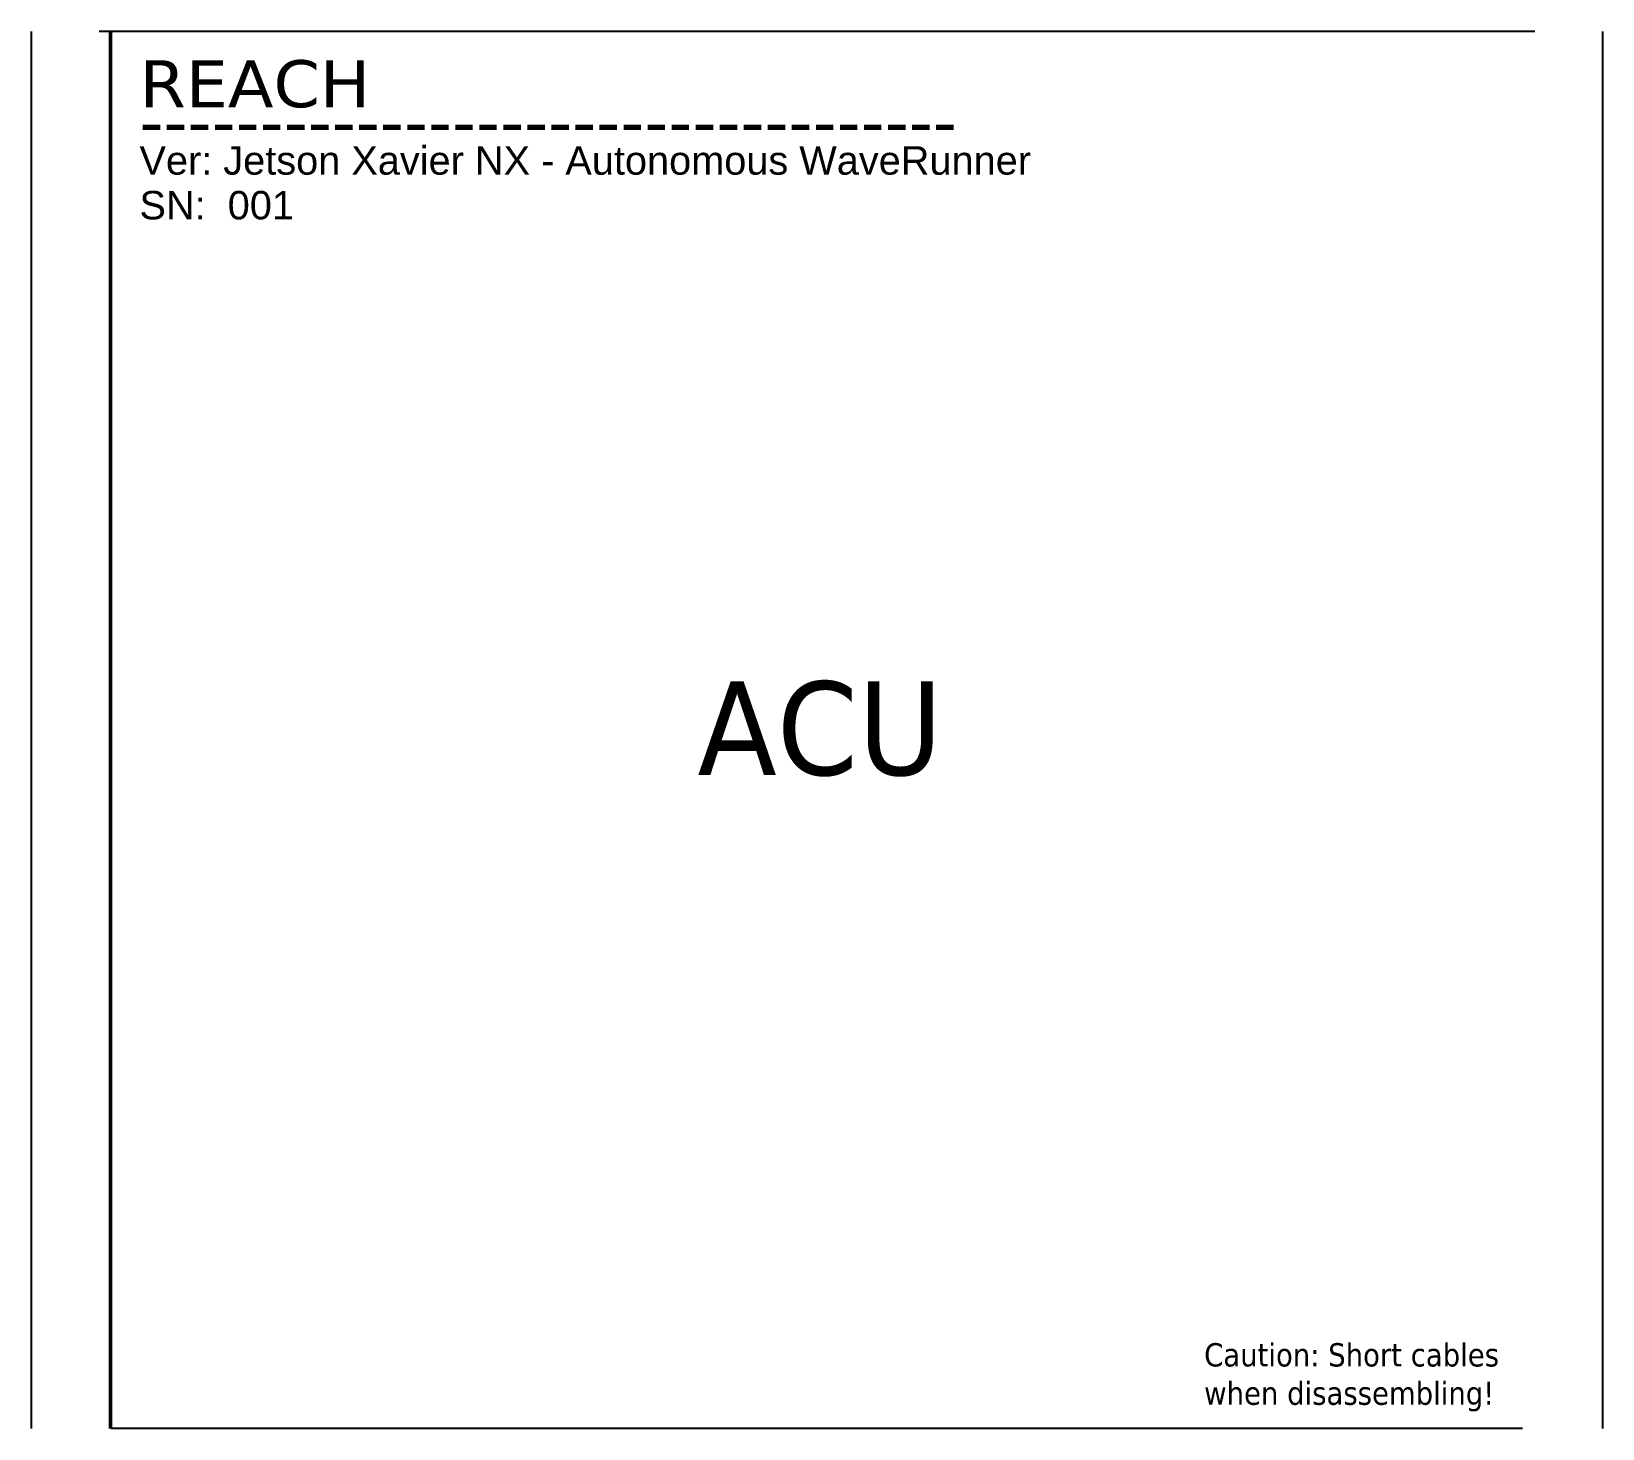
# Model space of a CAD drawing. Header units: millimetres. Extents: x -9 to 160, y 0 to 150.
import ezdxf

# ---------------------------------------------------------------- set-up
doc = ezdxf.new("R2010")
doc.units = ezdxf.units.MM
doc.styles.add('Sketch Text (ANSI) - 3DA', font='tahoma.ttf')

msp = doc.modelspace()

# ---------------------------------------------------------------- linework, layer by layer
for p, q in [((-8.59, 0), (-8.59, 150)), ((152.72, 150), (-1.32, 150)), ((-0.2, 150), (-0.2, 0)), ((159.99, 150), (159.99, 0))]:
    msp.add_line(p, q)
msp.add_lwpolyline([(151.4, 0), (0, 0), (0, 150)])

# ---------------------------------------------------------------- texts
at = {"color": 9, "true_color": 0xc0c0c0, "attachment_point": 1, "style": 'Sketch Text (ANSI) - 3DA'}
for s, insert, char_height, width, line_spacing_factor in [('\\fTahoma|b0|i0;\\W1.20;\\H5.0500;REACH\\P\\fTahoma|b0|i0;\\W1.20;\\H5.0500;----------------------------------', (3, 146.91), 5.05, 102.8252, 0.481188), ('\\fArial|b0|i0;\\H3.0500;Ver: Jetson Xavier NX - Autonomous WaveRunner\\P\\fArial|b0|i0;\\H3.0500;SN:  001', (3, 137.67), 3.05, 103.2135, 0.944221), ('\\fTahoma|b0|i0;\\H2.5000;Caution: Short cables when disassembling!', (117.24, 9.17), 2.5, 37.8516, 0.987884)]:
    msp.add_mtext(s, dxfattribs=dict(at, insert=insert, char_height=char_height, width=width, line_spacing_factor=line_spacing_factor))
at = {"color": 9, "true_color": 0xc0c0c0, "insert": (62.87, 80.22), "char_height": 10.05, "width": 26.9167, "attachment_point": 1, "style": 'Sketch Text (ANSI) - 3DA'}
msp.add_mtext('\\fTahoma|b0|i0;\\W1.05;\\H10.0500;ACU', dxfattribs=at)

doc.saveas('drawing.dxf')
